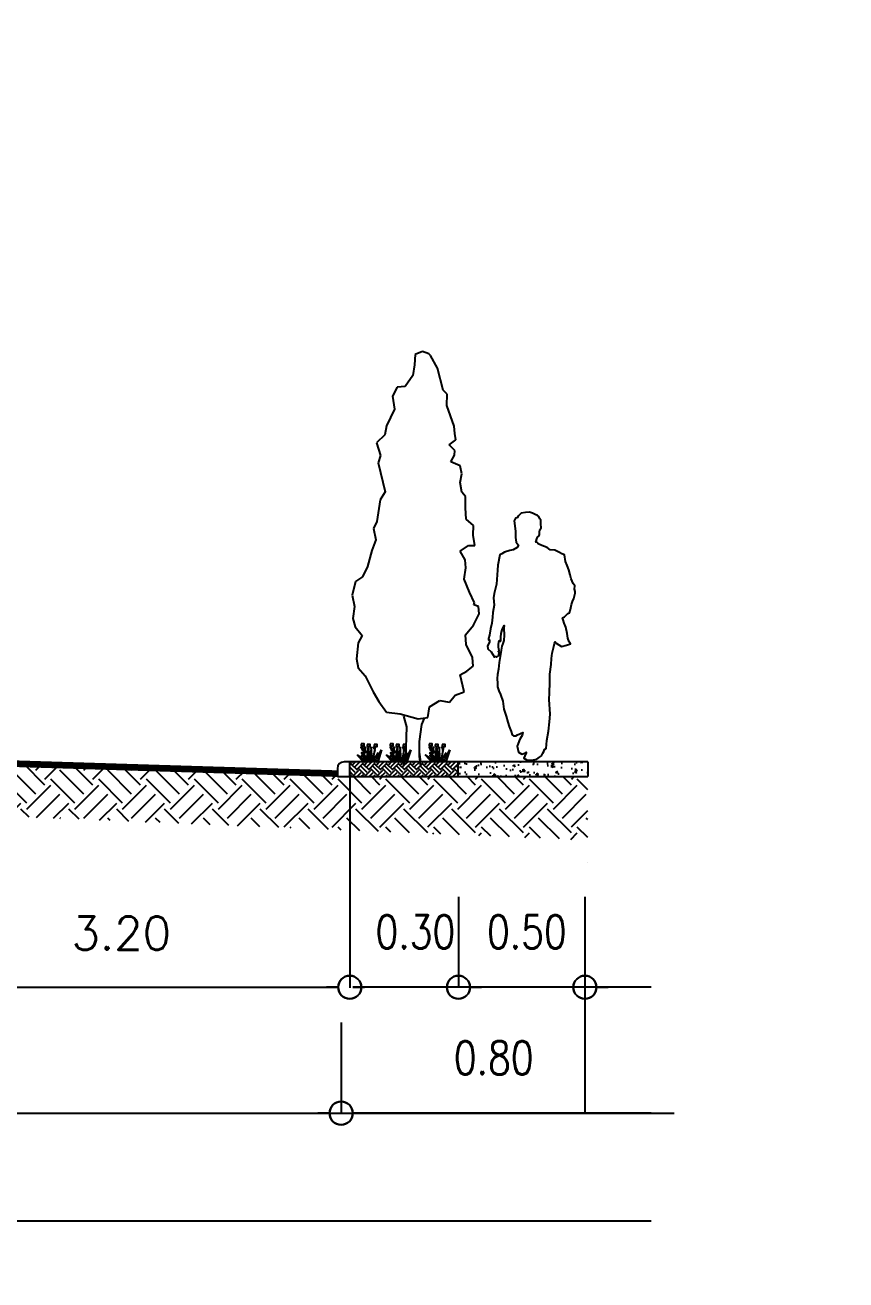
# Model space of a CAD drawing. Header units: metres. Extents: x 294898 to 295286, y 1620966 to 1622103.
# Drawn here: x 295173.38 to 295196.83, y 1621915.2 to 1621951.06 of the extents above; entities that cross this region are included whole.
import ezdxf

# ---------------------------------------------------------------- set-up
doc = ezdxf.new("R2010")
doc.units = ezdxf.units.M
doc.layers.add('A-Verde', color=76, linetype='Continuous')
doc.layers.add('num lotes', color=82, linetype='Continuous')
doc.styles.add('ATTR', font='romans.shx', dxfattribs={"width": 0.8, "height": 0.6})
doc.styles.get("Standard").update_dxf_attribs({"font": 'simplex.shx'})
doc.dimstyles.new('COTAS LOTES', dxfattribs={"dimscale": 0.25, "dimtxt": 2, "dimasz": 0.18, "dimexe": 0.18, "dimexo": 0.0625, "dimgap": 0.09, "dimtad": 0, "dimlfac": 1.1976, "dimzin": 0, "dimdsep": 46, "dimtxsty": 'Standard', "dimblk": 'NONE', "dimcen": 0, "dimse1": 1, "dimse2": 1, "dimsd1": 1, "dimsd2": 1, "dimadec": 0, "dimazin": 0, "dimtfac": 1, "dimtofl": 0, "dimtmove": 0, "dimatfit": 3, "dimldrblk": 'NONE', "dimfxl": 1, "dimtolj": 1, "dimtzin": 0, "dimarcsym": 0})

# ---------------------------------------------------------------- blocks, each defined once
blk = doc.blocks.new('Shrub 1')
at = {"layer": 'A-Verde'}
for p, q in [((-6.561, 10.922), (-7.599, 13.504)), ((-4.32, 3.84), (-6.729, 15.44)), ((-4.181, 9.123), (-4.181, 13.348)), ((-1.678, 12.034), (-1.699, 9.121)), ((0, 6.24), (-0.96, 14.88)), ((1.44, 14.4), (0.96, 3.84)), ((2.4, 2.88), (1.44, 14.4)), ((3.84, 3.84), (5.76, 14.88)), ((4.226, 13.695), (4.948, 10.237)), ((4.452, 12.537), (4.837, 14.763)), ((-12, 6.72), (-6.24, 2.88)), ((-7.68, 1.92), (-12, 6.72)), ((0, 0), (-7.68, 1.92)), ((-6.72, 8.16), (-5.76, 5.76)), ((-4.32, 2.88), (-6.72, 5.76)), ((-5.52, 9.6), (-6.561, 10.922)), ((-6.24, 2.88), (0, 0)), ((-5.76, 5.76), (-5.52, 4.32)), ((-5.035, 7.245), (-4.181, 9.044)), ((-4.32, 6.24), (-1.92, 2.88)), ((-2.88, 2.88), (-4.32, 6.24)), ((0, 0), (-4.32, 3.84)), ((0, 0), (-4.32, 2.88)), ((0, 0), (-2.88, 2.88)), ((-2.4, 11.04), (-0.96, 6.24)), ((-1.92, 6.24), (-2.4, 11.04)), ((0, 0), (-1.92, 6.24)), ((-1.92, 2.88), (0, 0)), ((-1.699, 9.121), (-0.149, 7.623)), ((-0.96, 6.24), (0, 0)), ((0, 0), (0, 6.24)), ((5.28, 4.32), (0, 0)), ((0.96, 3.84), (0, 0)), ((0, 0), (3.84, 3.84)), ((0, 0), (5.76, 3.84)), ((0, 0), (2.4, 2.88)), ((0, 0), (6.72, 2.4)), ((8.16, 0.96), (0, 0)), ((8.16, 8.64), (5.28, 4.32)), ((5.76, 3.84), (8.16, 8.64)), ((6.72, 2.4), (11.52, 11.52)), ((11.52, 11.52), (8.16, 0.96))]:
    blk.add_line(p, q, dxfattribs=at)
at = {"layer": 'A-Verde', "color": 1}
for points in [[(-8.16, 17.28), (-8.16, 15.36), (-5.28, 15.36), (-5.28, 17.28)], [(-2.4, 16.8), (-2.4, 14.88), (0.48, 14.88), (0.48, 16.8)], [(4.32, 16.8), (4.32, 14.88), (7.2, 14.88), (7.2, 16.8)]]:
    blk.add_lwpolyline(points, close=True, dxfattribs=at)
for centre, radius in [((-7.689, 13.813), 0.324), ((-4.164, 13.681), 0.339), ((-1.679, 12.331), 0.298), ((4.059, 13.896), 0.265), ((-7.013, 8.536), 0.507), ((-7.013, 6.136), 0.507)]:
    blk.add_circle(centre, radius, dxfattribs=at)
at = {"style": 'ATTR', "width": 0.8, "flags": 9}
blk.add_attdef('ESTCODE', (0, 0), '', height=0.000047, dxfattribs=at)
blk = doc.blocks.new('_DOTBLANK')
at = {"color": 0, "linetype": 'ByBlock'}
blk.add_line((-0.5, 0), (-1, 0), dxfattribs=at)
blk.add_circle((0, 0), 0.5, dxfattribs=at)
blk = doc.blocks.new('2PEHOD03')
at = {"color": 0, "linetype": 'ByBlock'}
blk.add_lwpolyline([(-0.2314, 0.5193), (-0.2188, 0.4898), (-0.2016, 0.4412), (-0.1921, 0.3807), (-0.175, 0.3279), (-0.1633, 0.2848), (-0.1527, 0.253), (-0.1387, 0.2149), (-0.1304, 0.1905), (-0.1218, 0.1811), (-0.1028, 0.1832), (-0.09, 0.1906), (-0.0509, 0.2066), (-0.0562, 0.1844), (-0.0732, 0.1579), (-0.0868, 0.125), (-0.093, 0.1051), (-0.0835, 0.0605), (-0.0579, 0.0457), (-0.0307, 0.0563), (-0.0253, 0.0606), (-0.0273, 0.0563), (-0.0357, 0.033), (-0.0431, 0.0151), (-0.0189, 0.0015), (0.0149, 0.0016), (0.0521, 0.0068), (0.0731, 0.0227), (0.089, 0.0333), (0.0986, 0.0523), (0.1068, 0.064), (0.1111, 0.0791), (0.1218, 0.0885), (0.1268, 0.1478), (0.1395, 0.2166), (0.1487, 0.2874), (0.152, 0.3434), (0.1464, 0.4536), (0.1474, 0.5042), (0.1504, 0.5806), (0.1514, 0.6417), (0.1595, 0.7147), (0.1628, 0.7594), (0.169, 0.8006), (0.1805, 0.8492), (0.1847, 0.8716), (0.189, 0.883), (0.1984, 0.8748), (0.2365, 0.8493), (0.2745, 0.859), (0.3052, 0.8696), (0.2935, 0.8832), (0.285, 0.9119), (0.2786, 0.9468), (0.2692, 0.9943), (0.2574, 1.0229), (0.2489, 1.0474), (0.2446, 1.063), (0.2605, 1.0707), (0.2721, 1.0824), (0.2846, 1.0949), (0.2974, 1.1003), (0.3058, 1.1268), (0.3111, 1.1628), (0.3193, 1.1859), (0.3301, 1.2083), (0.3405, 1.2464), (0.3405, 1.2589), (0.3351, 1.278), (0.3381, 1.3013), (0.3256, 1.3194), (0.3096, 1.3552), (0.301, 1.3839), (0.2924, 1.4219), (0.2787, 1.4537), (0.2682, 1.4841), (0.2607, 1.5341), (0.2405, 1.5423), (0.2223, 1.5519), (0.2066, 1.5593), (0.1876, 1.5678), (0.1526, 1.572), (0.1293, 1.5875), (0.09, 1.6034), (0.0636, 1.6172), (0.0562, 1.6255), (0.0465, 1.6277), (0.0561, 1.6596), (0.0592, 1.6669), (0.0689, 1.6732), (0.0728, 1.6849), (0.0739, 1.7028), (0.0762, 1.7198), (0.0866, 1.7346), (0.0835, 1.7664), (0.0823, 1.7929), (0.0749, 1.8022), (0.0694, 1.8193), (0.0589, 1.8286), (0.0398, 1.8351), (0.0219, 1.8456), (-0.0014, 1.8529), (-0.0321, 1.8509), (-0.0627, 1.8443), (-0.0849, 1.8232), (-0.0934, 1.8104), (-0.105, 1.8073), (-0.1155, 1.7871), (-0.1111, 1.7513), (-0.1048, 1.7089), (-0.107, 1.6623), (-0.1004, 1.6294), (-0.0867, 1.6073), (-0.0844, 1.6053), (-0.0929, 1.5882), (-0.1224, 1.5714), (-0.148, 1.5659), (-0.1892, 1.5542), (-0.2082, 1.5414), (-0.2218, 1.5331), (-0.2387, 1.4558), (-0.2406, 1.4197), (-0.2489, 1.316), (-0.2658, 1.2461), (-0.27, 1.2122), (-0.2656, 1.1574), (-0.2749, 1.1023), (-0.2771, 1.0684), (-0.2832, 1.023), (-0.2928, 0.9815), (-0.3001, 0.9351), (-0.3075, 0.9096), (-0.3083, 0.899), (-0.3, 0.8991), (-0.3, 0.8812), (-0.3159, 0.8547), (-0.3116, 0.8323), (-0.2882, 0.8082), (-0.2626, 0.7701), (-0.2563, 0.7744), (-0.2469, 0.7702), (-0.2319, 0.7787), (-0.2311, 0.7904), (-0.2288, 0.8017), (-0.2277, 0.8094), (-0.2362, 0.8114), (-0.2288, 0.8188), (-0.23, 0.8293), (-0.232, 0.8463), (-0.2321, 0.8623), (-0.2301, 0.8844), (-0.2259, 0.8938), (-0.2173, 0.8856), (-0.2154, 0.8981), (-0.2154, 0.9194), (-0.2123, 0.947), (-0.2059, 0.9743), (-0.19, 1.0073), (-0.1942, 0.9851), (-0.1899, 0.9331), (-0.194, 0.893), (-0.2005, 0.8717), (-0.2079, 0.8515), (-0.2129, 0.8231), (-0.2214, 0.7745), (-0.2275, 0.731), (-0.234, 0.6801), (-0.2413, 0.6401), (-0.2423, 0.6114), (-0.24, 0.5721), (-0.2411, 0.5469)], close=True, dxfattribs=at)
blk = doc.blocks.new('*D322')
at = {"layer": 'Defpoints', "color": 0, "transparency": 16777216}
for p in [(295135.463, 1622039.414, 769.142), (295196.827, 1622025.001, 769.142), (294948.109, 1620966.087)]:
    blk.add_point(p, dxfattribs=at)
at = {"color": 0, "transparency": 16777216, "insert": (294917.427, 1620973.293), "char_height": 0.5, "attachment_point": 5, "rotation": 346.7819}
blk.add_mtext('\\A1;75.49V', dxfattribs=at)
blk = doc.blocks.new('_None')

msp = doc.modelspace()

# ---------------------------------------------------------------- hatches: boundary and pattern name
at = {"lineweight": -3}
h = msp.add_hatch(dxfattribs=at)
h.set_pattern_fill('EARTH', color=256, scale=0.152216, angle=45, style=0)
h.set_pattern_definition([(45, (295210.8555, 1621742.2391), (1e-16, 1.3669384), [0.966571, -0.966571]), (45, (295210.5992, 1621742.4954), (1e-16, 1.3669384), [0.966571, -0.966571]), (45, (295210.3429, 1621742.7517), (1e-16, 1.3669384), [0.966571, -0.966571]), (135, (295210.3429, 1621742.9226), (-1.3669384, 1e-16), [0.966571, -0.966571]), (135, (295210.5992, 1621743.1789), (-1.3669384, 1e-16), [0.966571, -0.966571]), (135, (295210.8555, 1621743.4352), (-1.3669384, 1e-16), [0.966571, -0.966571])])
h.paths.add_polyline_path([(295149.4888, 1621929.458), (295149.4888, 1621927.7209), (295169.4728, 1621928.5857), (295169.4728, 1621930.0646), (295163.6234, 1621929.8266), (295163.619, 1621929.8041), (295162.9129, 1621929.7814), (295162.9046, 1621929.7974), (295156.6431, 1621929.5427), (295156.6431, 1621929.4581), (295156.2898, 1621929.4581)])
h.paths.add_polyline_path([(295189.457, 1621927.7691), (295189.457, 1621929.5832), (295182.656, 1621929.5833), (295182.3026, 1621929.5833), (295182.3026, 1621929.6679), (295169.4728, 1621930.0646), (295169.4728, 1621928.5857)])
h = msp.add_hatch(dxfattribs=at)
h.set_pattern_fill('EARTH', color=256, scale=0.038054, angle=45, style=0)
h.set_pattern_definition([(135, (295258.26953, 1621742.36435), (0, 0.3417346), [0.24164286, -0.24164286]), (135, (295258.3336, 1621742.42843), (0, 0.3417346), [0.24164286, -0.24164286]), (135, (295258.39768, 1621742.4925), (0, 0.3417346), [0.24164286, -0.24164286]), (45, (295258.39768, 1621742.53522), (0.3417346, 0), [0.24164286, -0.24164286]), (45, (295258.3336, 1621742.5993), (0.3417346, 0), [0.24164286, -0.24164286]), (45, (295258.26953, 1621742.66337), (0.3417346, 0), [0.24164286, -0.24164286])])
h.paths.add_polyline_path([(295182.656, 1621930.0044), (295185.7455, 1621930.0044), (295185.7455, 1621929.5833), (295182.656, 1621929.5833)])
h = msp.add_hatch(dxfattribs=at)
h.set_pattern_fill('AR-CONC', color=256, scale=0.003044, style=0)
h.set_pattern_definition([(130, (295258.26953, 1621742.36435), (-0.5546283, -0.0485237), [0.0579943, -0.6379371]), (185, (295258.26953, 1621742.36435), (0.1072904, 0.5816375), [0.0463954, -0.5103497]), (79.549, (295258.2233, 1621742.3603), (-0.4473399, 0.5331111), [0.0492875, -0.5421628]), (133.8158, (295258.2695, 1621742.519), (-0.8252512, -0.1279903), [0.0869914, -0.9569057]), (83.3644, (295258.2008, 1621742.5083), (-0.7227343, 0.7532424), [0.0739313, -0.8132443]), (188.816, (295258.2695, 1621742.519), (-0.7227355, 0.753241), [0.069593, -0.7655246]), (159, (295258.1922, 1621742.48034), (-0.4615641, -0.3113289), [0.0579943, -0.6379371]), (214, (295258.1922, 1621742.48034), (-0.1881451, 0.560727), [0.0463954, -0.5103497]), (108.5486, (295258.15374, 1621742.4544), (-0.649708, 0.2493993), [0.0492875, -0.5421628]), (142.5, (295258.26953, 1621742.36435), (-0.0094027, 0.25741255), [0, -0.50416365, 0, -0.5180823, 0, -0.51228285]), (172.5, (295258.26953, 1621742.36435), (-0.2034204, 0.30498167), [0, -0.29538423, 0, -0.4925648, 0, -0.19524743]), (212.5, (295258.44197, 1621742.36435), (-0.41278108, -0.01744013), [0, -0.1933143, 0, -0.60314057, 0, -0.80032114]), (222.5, (295258.5193, 1621742.36435), (-0.45095255, 0.07740636), [0, -0.2513086, 0, -0.4005472, 0, -0.568344])])
h.paths.add_polyline_path([(295185.7455, 1621930.0044), (295186.2163, 1621930.0044), (295189.457, 1621930.0044), (295189.457, 1621929.5832), (295185.7455, 1621929.5833)])

# ---------------------------------------------------------------- linework, layer by layer
for p, q in [((295184.5257, 1621941.6445), (295184.5037, 1621941.3493)), ((295184.7365, 1621941.7348), (295184.5257, 1621941.6445)), ((295184.9198, 1621941.6677), (295184.7365, 1621941.7348)), ((295184.9654, 1621941.6214), (295184.9198, 1621941.6677)), ((295185.1661, 1621941.2522), (295184.9654, 1621941.6214)), ((295184.5037, 1621941.3493), (295184.4554, 1621941.0476)), ((295185.3253, 1621940.6272), (295185.1661, 1621941.2522)), ((295184.2428, 1621940.7276), (295184.0129, 1621940.7097)), ((295184.4554, 1621941.0476), (295184.2428, 1621940.7276)), ((295184.0129, 1621940.7097), (295183.873, 1621940.4547)), ((295183.873, 1621940.4547), (295183.9358, 1621940.0866)), ((295185.436, 1621940.5147), (295185.3253, 1621940.6272)), ((295185.4335, 1621940.193), (295185.436, 1621940.5147)), ((295183.9358, 1621940.0866), (295183.7023, 1621939.6092)), ((295185.6389, 1621939.594), (295185.4335, 1621940.193)), ((295183.6543, 1621939.3535), (295183.4227, 1621939.1255)), ((295183.7023, 1621939.6092), (295183.6543, 1621939.3535)), ((295185.657, 1621939.3903), (295185.6389, 1621939.594)), ((295185.6819, 1621939.2063), (295185.657, 1621939.3903)), ((295183.4227, 1621939.1255), (295183.538, 1621938.7569)), ((295185.4969, 1621939.0633), (295185.6819, 1621939.2063)), ((295185.6532, 1621938.9045), (295185.4969, 1621939.0633)), ((295183.538, 1621938.7569), (295183.4642, 1621938.554)), ((295185.5391, 1621938.5837), (295185.6521, 1621938.7667)), ((295185.8139, 1621938.4634), (295185.5391, 1621938.5837)), ((295185.6521, 1621938.7667), (295185.6532, 1621938.9045)), ((295183.4642, 1621938.554), (295183.5343, 1621938.2777)), ((295183.5343, 1621938.2777), (295183.6678, 1621937.7252)), ((295185.8102, 1621937.9841), (295185.8581, 1621938.2333)), ((295185.8581, 1621938.2333), (295185.8139, 1621938.4634)), ((295185.8539, 1621937.7081), (295185.8102, 1621937.9841)), ((295183.5282, 1621937.4965), (295183.4314, 1621936.8735)), ((295183.6678, 1621937.7252), (295183.5282, 1621937.4965)), ((295185.9646, 1621937.589), (295185.8539, 1621937.7081)), ((295185.9621, 1621937.2673), (295185.9646, 1621937.589)), ((295185.9858, 1621936.9454), (295185.9621, 1621937.2673)), ((295183.4314, 1621936.8735), (295183.3379, 1621936.6707)), ((295186.1879, 1621936.76), (295185.9858, 1621936.9454)), ((295183.3379, 1621936.6707), (295183.401, 1621936.3485)), ((295186.1858, 1621936.4843), (295186.1879, 1621936.76)), ((295186.2294, 1621936.1885), (295186.1858, 1621936.4843)), ((295183.401, 1621936.3485), (295183.287, 1621936.0474)), ((295185.8145, 1621936.0276), (295186.0456, 1621936.19)), ((295186.0456, 1621936.19), (295186.2294, 1621936.1885)), ((295183.287, 1621936.0474), (295183.1653, 1621935.5888)), ((295185.9504, 1621935.7771), (295185.8145, 1621936.0276)), ((295185.9749, 1621935.5471), (295185.9504, 1621935.7771)), ((295183.1653, 1621935.5888), (295183.0251, 1621935.2945)), ((295185.9264, 1621935.2258), (295185.9749, 1621935.5471)), ((295182.8205, 1621935.1582), (295182.7255, 1621934.765)), ((295183.0251, 1621935.2945), (295182.8205, 1621935.1582)), ((295186.0811, 1621934.8569), (295185.9264, 1621935.2258)), ((295182.7255, 1621934.765), (295182.7886, 1621934.4428)), ((295186.2166, 1621934.5539), (295186.0811, 1621934.8569)), ((295182.7886, 1621934.4428), (295182.74, 1621934.1018)), ((295186.1964, 1621934.4884), (295186.2166, 1621934.5539)), ((295186.3339, 1621934.4413), (295186.1964, 1621934.4884)), ((295186.3519, 1621934.2311), (295186.3339, 1621934.4413)), ((295182.74, 1621934.1018), (295182.8104, 1621933.8649)), ((295185.9599, 1621933.6367), (295186.1919, 1621933.9106)), ((295186.1919, 1621933.9106), (295186.3519, 1621934.2311)), ((295182.8104, 1621933.8649), (295183.0119, 1621933.6138)), ((295183.0119, 1621933.6138), (295182.8987, 1621933.4046)), ((295185.9775, 1621933.3608), (295185.9599, 1621933.6367)), ((295182.8987, 1621933.4046), (295182.8491, 1621932.9455)), ((295186.1584, 1621932.9918), (295185.9775, 1621933.3608)), ((295182.8491, 1621932.9455), (295182.8931, 1621932.6956)), ((295186.1827, 1621932.7355), (295186.1584, 1621932.9918)), ((295182.8931, 1621932.6956), (295183.0948, 1621932.4643)), ((295183.0948, 1621932.4643), (295183.321, 1621932.0029)), ((295185.8131, 1621932.4889), (295185.9978, 1621932.5991)), ((295185.9209, 1621932.0023), (295185.8131, 1621932.4889)), ((295185.9978, 1621932.5991), (295186.1827, 1621932.7355)), ((295183.321, 1621932.0029), (295183.483, 1621931.7259)), ((295184.9327, 1621931.5767), (295185.2296, 1621931.7582)), ((295185.2296, 1621931.7582), (295185.505, 1621931.7101)), ((295185.505, 1621931.7101), (295185.6707, 1621931.9123)), ((295185.6707, 1621931.9123), (295185.9209, 1621932.0023)), ((295183.483, 1621931.7259), (295183.7104, 1621931.4221)), ((295183.7104, 1621931.4221), (295184.0974, 1621931.3731)), ((295184.8844, 1621931.275), (295184.9327, 1621931.5767)), ((295184.0974, 1621931.3731), (295184.6083, 1621931.2313)), ((295184.1887, 1621931.3068), (295184.2783, 1621931.0041)), ((295184.6083, 1621931.2313), (295184.8844, 1621931.275)), ((295184.6493, 1621930.5875), (295184.7187, 1621931.0728)), ((295184.7187, 1621931.0728), (295184.7924, 1621931.2561)), ((295184.2783, 1621931.0041), (295184.2507, 1621930.1124)), ((295184.6449, 1621930.1553), (295184.6493, 1621930.5875)), ((295182.656, 1621929.5833), (295182.656, 1621930.0044)), ((295184.2507, 1621930.1124), (295184.1821, 1621929.8792)), ((295184.2509, 1621930.2376), (295184.1823, 1621930.0044)), ((295184.6887, 1621929.8792), (295184.6449, 1621930.1553)), ((295184.689, 1621930.0044), (295184.6452, 1621930.2805)), ((295185.7455, 1621930.0044), (295185.7455, 1621929.5833)), ((295189.457, 1621930.0044), (295189.457, 1621929.5832)), ((295182.3026, 1621929.5833), (295182.656, 1621929.5833)), ((295182.656, 1621929.5833), (295189.457, 1621929.5832)), ((295182.656, 1621929.5833), (295182.656, 1621923.5456)), ((295185.7612, 1621926.1526), (295185.7612, 1621923.5456)), ((295189.3735, 1621926.1526), (295189.3735, 1621919.965)), ((295170.1352, 1621923.5633), (295182.3247, 1621923.5633)), ((295191.2628, 1621923.5633), (295182.742, 1621923.5633)), ((295182.742, 1621923.5633), (295183.0732, 1621923.5633)), ((295186.0924, 1621923.5633), (295186.4236, 1621923.5633)), ((295189.7047, 1621923.5633), (295190.0359, 1621923.5633)), ((295182.4107, 1621922.5543), (295182.4107, 1621919.9474)), ((295157.1973, 1621919.965), (295191.9203, 1621919.965)), ((295191.2628, 1621919.965), (295182.742, 1621919.965)), ((295182.742, 1621919.965), (295183.0732, 1621919.965)), ((295147.684, 1621916.8894), (295191.2615, 1621916.8894))]:
    msp.add_line(p, q, dxfattribs=at)
at = {"lineweight": -3, "const_width": 0.1903}
msp.add_lwpolyline([(295156.6431, 1621929.5427), (295169.4728, 1621930.0646), (295182.3026, 1621929.6679)], dxfattribs=at)
at = {"lineweight": -3}
msp.add_lwpolyline([(295189.457, 1621930.0044), (295186.2163, 1621930.0044), (295182.4929, 1621930.0044, 0.4142088), (295182.3026, 1621929.8141), (295182.3026, 1621929.5833)], format="xyb", dxfattribs=at)
for centre in [(295182.656, 1621923.5633), (295185.7612, 1621923.5633), (295189.3735, 1621923.5633), (295182.4107, 1621919.965)]:
    msp.add_circle(centre, 0.3312, dxfattribs=at)
at = {"layer": 'num lotes'}
msp.add_line((295189.457, 1621927.134), (295189.457, 1621927.134), dxfattribs=at)

# ---------------------------------------------------------------- block references
at = {"lineweight": -3}
for name, p, xscale, yscale, zscale in [('2PEHOD03', (295187.7958, 1621930.052), 3.826667137362111, 3.826667137362111, 3.826667137362111), ('Shrub 1', (295183.2231, 1621930.0038), 0.0298729646016076, 0.0298729646016076, 0.0298729646016076), ('Shrub 1', (295184.0535, 1621930.0038), 0.0298729646016076, 0.0298729646016076, 0.0298729646016076), ('Shrub 1', (295185.1703, 1621930.0038), 0.0298729646016076, 0.0298729646016076, 0.0298729646016076)]:
    msp.add_blockref(name, p, dxfattribs=dict(at, xscale=xscale, yscale=yscale, zscale=zscale))
at = {"lineweight": -3, "xscale": -0.6624812712309947, "yscale": 0.6624812712310941, "zscale": 0.6624812712308291, "rotation": 180}
for p in [(295182.656, 1621923.5633), (295185.7612, 1621923.5633), (295189.3735, 1621923.5633), (295182.4107, 1621919.965)]:
    msp.add_blockref('_DOTBLANK', p, dxfattribs=at)

# ---------------------------------------------------------------- texts
at = {"lineweight": -3, "width": 0.8}
for s, p in [('0.30', (295183.394, 1621924.6711)), ('0.50', (295186.5762, 1621924.6711)), ('0.80', (295185.6302, 1621921.0729))]:
    msp.add_text(s, height=0.94857, dxfattribs=at).set_placement(p)
at = {"lineweight": -3, "insert": (295176.132, 1621925.1091), "char_height": 0.94857, "attachment_point": 5}
msp.add_mtext('3.20', dxfattribs=at)

# ---------------------------------------------------------------- dimensions: what is measured, and where the dimension line sits
dim = msp.add_aligned_dim(p1=(295135.4632, 1622039.4142, 769.142), p2=(295196.827, 1622025.001, 769.142), distance=-1087.7316, dimstyle='COTAS LOTES', override={"dimpost": 'V'})
dim.commit()
dim.dimension.update_dxf_attribs({"geometry": '*D322', "text_midpoint": (294917.4269, 1620973.2933)})

doc.saveas('drawing.dxf')
